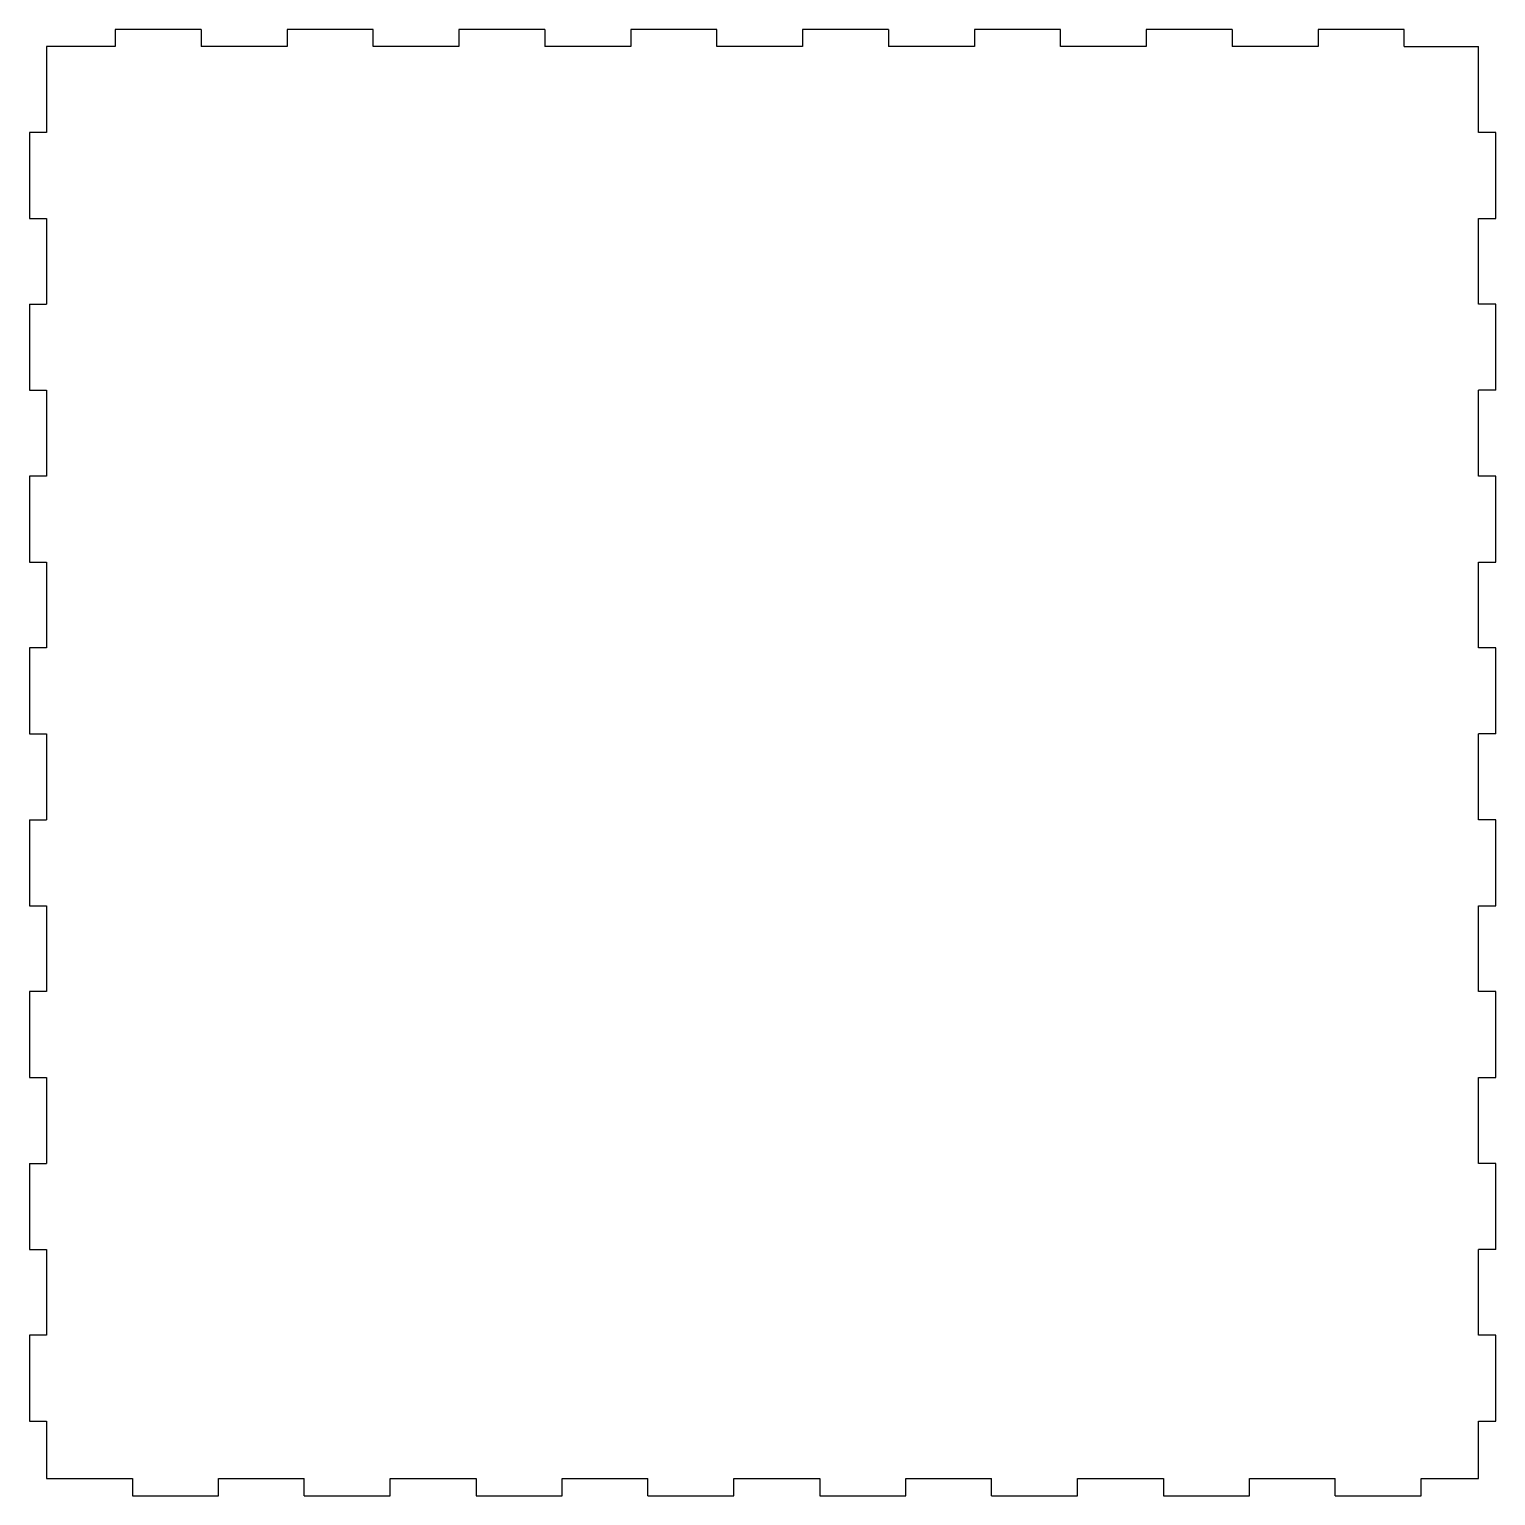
# Model space of a CAD drawing. Header units: metres. Extents: x 7165 to 7421, y -2253 to -1997.
import ezdxf

# ---------------------------------------------------------------- set-up
doc = ezdxf.new("R2010")
doc.units = ezdxf.units.M

msp = doc.modelspace()

# ---------------------------------------------------------------- linework, layer by layer
at = {"layer": 'Layer0'}
for p, q in [((7194.81, -1997.14), (7179.81, -1997.14)), ((7179.81, -1997.14), (7179.81, -2000.14)), ((7194.81, -1997.14), (7194.81, -2000.14)), ((7224.81, -1997.14), (7209.81, -1997.14)), ((7209.81, -1997.14), (7209.81, -2000.14)), ((7224.81, -2000.14), (7224.81, -1997.14)), ((7254.81, -1997.14), (7239.81, -1997.14)), ((7239.81, -1997.14), (7239.81, -2000.14)), ((7254.81, -1997.14), (7254.81, -2000.14)), ((7284.81, -1997.14), (7269.81, -1997.14)), ((7269.81, -1997.14), (7269.81, -2000.14)), ((7284.81, -2000.14), (7284.81, -1997.14)), ((7314.81, -1997.14), (7299.81, -1997.14)), ((7299.81, -1997.14), (7299.81, -2000.14)), ((7314.81, -1997.14), (7314.81, -2000.14)), ((7344.81, -1997.14), (7329.81, -1997.14)), ((7329.81, -1997.14), (7329.81, -2000.14)), ((7344.81, -2000.14), (7344.81, -1997.14)), ((7374.81, -1997.14), (7359.81, -1997.14)), ((7359.81, -1997.14), (7359.81, -2000.14)), ((7374.81, -1997.14), (7374.81, -2000.14)), ((7404.81, -1997.14), (7389.81, -1997.14)), ((7389.81, -1997.14), (7389.81, -2000.14)), ((7404.81, -2000.14), (7404.81, -1997.14)), ((7179.81, -2000.14), (7167.81, -2000.14)), ((7167.81, -2000.14), (7167.81, -2015.14)), ((7209.81, -2000.14), (7194.81, -2000.14)), ((7239.81, -2000.14), (7224.81, -2000.14)), ((7269.81, -2000.14), (7254.81, -2000.14)), ((7299.81, -2000.14), (7284.81, -2000.14)), ((7329.81, -2000.14), (7314.81, -2000.14)), ((7359.81, -2000.14), (7344.81, -2000.14)), ((7389.81, -2000.14), (7374.81, -2000.14)), ((7404.81, -2000.14), (7417.81, -2000.14)), ((7417.81, -2015.14), (7417.81, -2000.14)), ((7164.81, -2015.14), (7164.81, -2030.14)), ((7167.81, -2015.14), (7164.81, -2015.14)), ((7420.81, -2015.14), (7417.81, -2015.14)), ((7420.81, -2030.14), (7420.81, -2015.14)), ((7164.81, -2030.14), (7167.81, -2030.14)), ((7167.81, -2030.14), (7167.81, -2045.14)), ((7417.81, -2045.14), (7417.81, -2030.14)), ((7417.81, -2030.14), (7420.81, -2030.14)), ((7164.81, -2045.14), (7164.81, -2060.14)), ((7164.81, -2045.14), (7167.81, -2045.14)), ((7420.81, -2045.14), (7417.81, -2045.14)), ((7420.81, -2060.14), (7420.81, -2045.14)), ((7164.81, -2060.14), (7167.81, -2060.14)), ((7167.81, -2060.14), (7167.81, -2075.14)), ((7417.81, -2075.14), (7417.81, -2060.14)), ((7420.81, -2060.14), (7417.81, -2060.14)), ((7164.81, -2075.14), (7164.81, -2090.14)), ((7167.81, -2075.14), (7164.81, -2075.14)), ((7420.81, -2075.14), (7417.81, -2075.14)), ((7420.81, -2090.14), (7420.81, -2075.14)), ((7164.81, -2090.14), (7167.81, -2090.14)), ((7167.81, -2090.14), (7167.81, -2105.14)), ((7417.81, -2105.14), (7417.81, -2090.14)), ((7417.81, -2090.14), (7420.81, -2090.14)), ((7164.81, -2105.14), (7164.81, -2120.14)), ((7167.81, -2105.14), (7164.81, -2105.14)), ((7420.81, -2105.14), (7417.81, -2105.14)), ((7420.81, -2120.14), (7420.81, -2105.14)), ((7164.81, -2120.14), (7167.81, -2120.14)), ((7167.81, -2120.14), (7167.81, -2135.14)), ((7417.81, -2135.14), (7417.81, -2120.14)), ((7420.81, -2120.14), (7417.81, -2120.14)), ((7164.81, -2135.14), (7164.81, -2150.14)), ((7164.81, -2135.14), (7167.81, -2135.14)), ((7420.81, -2135.14), (7417.81, -2135.14)), ((7420.81, -2150.14), (7420.81, -2135.14)), ((7164.81, -2150.14), (7167.81, -2150.14)), ((7167.81, -2150.14), (7167.81, -2165.14)), ((7417.81, -2165.14), (7417.81, -2150.14)), ((7417.81, -2150.14), (7420.81, -2150.14)), ((7164.81, -2165.14), (7164.81, -2180.14)), ((7167.81, -2165.14), (7164.81, -2165.14)), ((7420.81, -2165.14), (7417.81, -2165.14)), ((7420.81, -2180.14), (7420.81, -2165.14)), ((7164.81, -2180.14), (7167.81, -2180.14)), ((7167.81, -2180.14), (7167.81, -2195.14)), ((7417.81, -2195.14), (7417.81, -2180.14)), ((7417.81, -2180.14), (7420.81, -2180.14)), ((7164.81, -2195.14), (7164.81, -2210.14)), ((7164.81, -2195.14), (7167.81, -2195.14)), ((7420.81, -2195.14), (7417.81, -2195.14)), ((7420.81, -2210.14), (7420.81, -2195.14)), ((7164.81, -2210.14), (7167.81, -2210.14)), ((7167.81, -2210.14), (7167.81, -2225.14)), ((7417.81, -2225.14), (7417.81, -2210.14)), ((7420.81, -2210.14), (7417.81, -2210.14)), ((7164.81, -2225.14), (7164.81, -2240.14)), ((7167.81, -2225.14), (7164.81, -2225.14)), ((7420.81, -2225.14), (7417.81, -2225.14)), ((7420.81, -2240.14), (7420.81, -2225.14)), ((7164.81, -2240.14), (7167.81, -2240.14)), ((7167.81, -2240.14), (7167.81, -2250.14)), ((7417.81, -2250.14), (7417.81, -2240.14)), ((7417.81, -2240.14), (7420.81, -2240.14)), ((7167.81, -2250.14), (7182.81, -2250.14)), ((7182.81, -2250.14), (7182.81, -2253.14)), ((7197.81, -2250.14), (7212.81, -2250.14)), ((7197.81, -2253.14), (7197.81, -2250.14)), ((7212.81, -2253.14), (7212.81, -2250.14)), ((7227.81, -2250.14), (7242.81, -2250.14)), ((7227.81, -2253.14), (7227.81, -2250.14)), ((7242.81, -2250.14), (7242.81, -2253.14)), ((7257.81, -2253.14), (7257.81, -2250.14)), ((7257.81, -2250.14), (7272.81, -2250.14)), ((7272.81, -2253.14), (7272.81, -2250.14)), ((7287.81, -2250.14), (7302.81, -2250.14)), ((7287.81, -2253.14), (7287.81, -2250.14)), ((7302.81, -2250.14), (7302.81, -2253.14)), ((7317.81, -2250.14), (7332.81, -2250.14)), ((7317.81, -2253.14), (7317.81, -2250.14)), ((7332.81, -2253.14), (7332.81, -2250.14)), ((7347.81, -2253.14), (7347.81, -2250.14)), ((7347.81, -2250.14), (7362.81, -2250.14)), ((7362.81, -2250.14), (7362.81, -2253.14)), ((7377.81, -2250.14), (7392.81, -2250.14)), ((7377.81, -2253.14), (7377.81, -2250.14)), ((7392.81, -2253.14), (7392.81, -2250.14)), ((7407.81, -2250.14), (7417.81, -2250.14)), ((7407.81, -2253.14), (7407.81, -2250.14)), ((7182.81, -2253.14), (7197.81, -2253.14)), ((7212.81, -2253.14), (7227.81, -2253.14)), ((7242.81, -2253.14), (7257.81, -2253.14)), ((7272.81, -2253.14), (7287.81, -2253.14)), ((7302.81, -2253.14), (7317.81, -2253.14)), ((7332.81, -2253.14), (7347.81, -2253.14)), ((7362.81, -2253.14), (7377.81, -2253.14)), ((7392.81, -2253.14), (7407.81, -2253.14))]:
    msp.add_line(p, q, dxfattribs=at)

doc.saveas('drawing.dxf')
